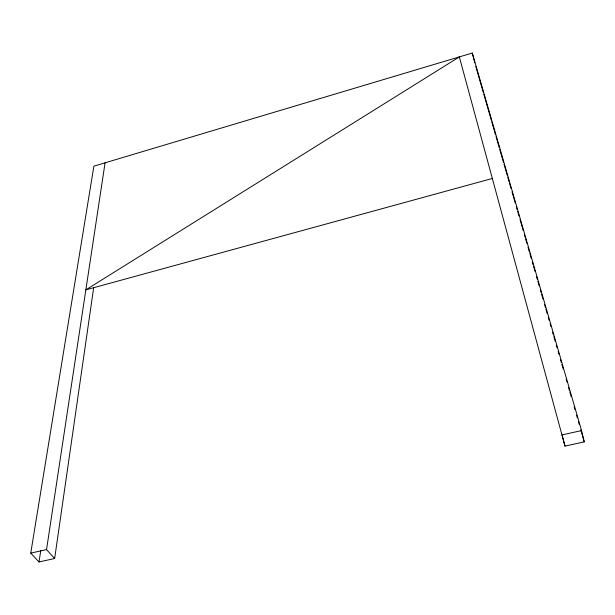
<?xml version="1.0" encoding="UTF-8"?>
<svg xmlns="http://www.w3.org/2000/svg" width="615" height="615" viewBox="0 0 615 615"><rect width="100%" height="100%" fill="white"/><g stroke="black" fill="none" stroke-linecap="round" stroke-linejoin="round"><path stroke-width="0.92" d="M492.369 178.458L85.854 289.857L459.336 56.911L564.993 446.113L584.25 441.87L581.552 430.577L472.289 53.036L93.872 166.165L30.75 553.116L38.999 561.964L54.65 558.52L93.649 287.843M54.65 558.52L46.54 549.602L105.08 162.814M38.999 561.964L40.775 550.594M30.75 553.116L46.54 549.602M581.552 430.577L562.079 434.905L564.993 446.113M475.802 66.52L483.259 92.342M483.79 94.187L491.254 120.01M491.785 121.855L495.521 134.762M496.051 136.607L499.249 147.677M499.78 149.522L503.508 162.429M504.046 164.274L507.244 175.344M507.775 177.189L509.105 181.802M509.643 183.647L510.973 188.252M512.041 191.942L515.239 203.012M516.3 206.702L517.1 209.469M517.638 211.314L518.968 215.919M520.029 219.609L523.227 230.679M524.295 234.369L525.095 237.136M525.625 238.981L526.963 243.586M528.024 247.276L529.361 251.889M529.892 253.734L531.222 258.346M532.29 262.036L533.09 264.804M533.62 266.649L534.958 271.253M536.557 276.788L537.349 279.556M537.887 281.401L539.217 286.013M540.285 289.703L541.085 292.471M541.615 294.316L542.945 298.921M544.544 304.456L545.344 307.223M545.882 309.068L547.212 313.681M548.28 317.371L549.08 320.138M550.141 323.821L550.94 326.588M552.539 332.123L553.339 334.891M553.877 336.736L555.207 341.348M556.268 345.038L557.067 347.806M558.136 351.488L558.935 354.255M560.534 359.79L561.334 362.558M561.864 364.403L563.202 369.015M566.131 379.155L566.93 381.923M568.529 387.458L569.329 390.225M569.859 392.07L571.197 396.683M574.126 406.823L574.925 409.59M576.524 415.125L577.324 417.893M578.384 421.582L579.184 424.35M580.783 429.885L584.25 441.87M472.289 53.036L474.772 62.861"/></g></svg>
